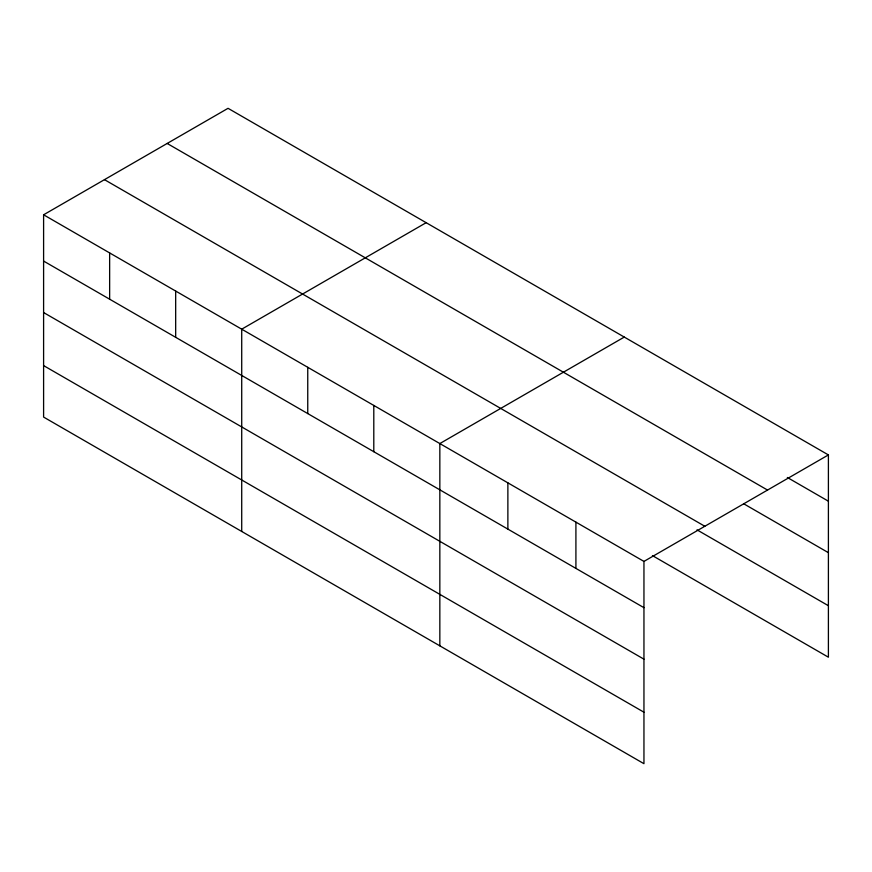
<?xml version="1.0" encoding="UTF-8"?>
<svg xmlns="http://www.w3.org/2000/svg" width="872" height="872" viewBox="0 0 872 872"><rect width="100%" height="100%" fill="white"/><g stroke="black" fill="none" stroke-linecap="round" stroke-linejoin="round"><path stroke-width="1.31" d="M643.95 659.167L643.95 561.415L43.6 214.795L43.6 417.078L643.95 763.687L643.95 659.167L43.6 312.547M652.43 555.606L828.4 657.205L828.4 454.922L228.05 108.313L43.6 214.795M426.157 222.687L241.718 329.18L241.718 531.462M624.276 337.072L439.837 443.565L439.837 645.847M643.95 561.415L828.4 454.922M787.34 477.485L828.4 501.193M167.173 143.455L767.534 490.064M743.936 503.907L828.4 552.674M104.466 179.654L704.827 526.274M697.011 529.86L828.4 605.713M43.6 261.066L643.95 607.675M43.6 365.597L643.95 712.206M575.912 522.132L575.912 568.391M507.875 482.848L507.875 529.108M373.794 405.436L373.794 451.707M307.751 367.308L307.751 413.579M175.675 291.052L175.675 337.322M109.643 252.924L109.643 299.194"/></g></svg>
